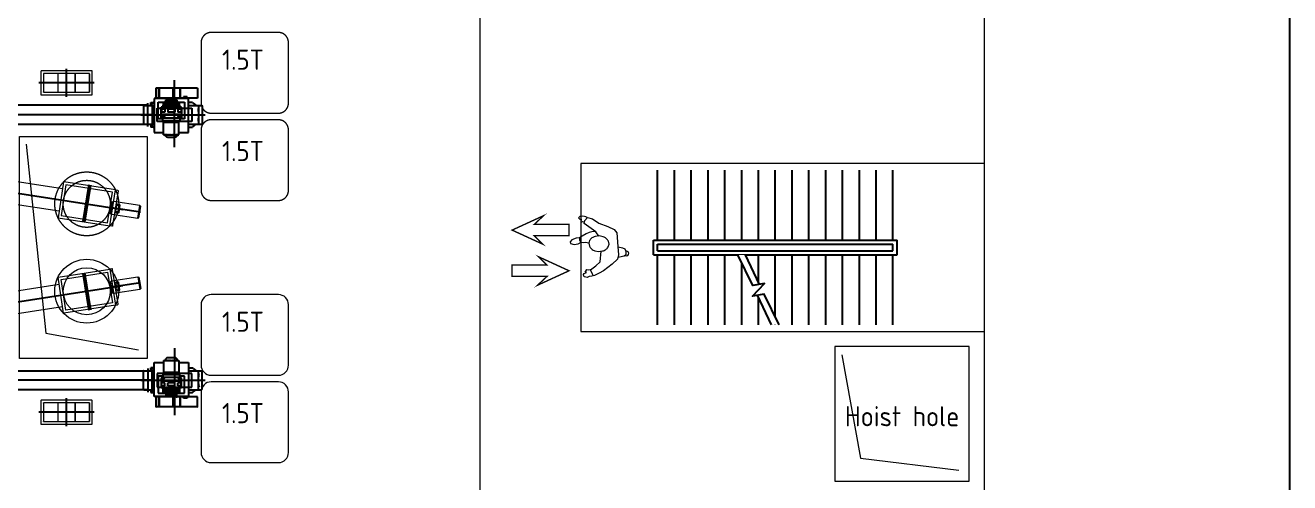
# Model space of a CAD drawing. Extents: x -681219 to -550379, y -242630 to -158199.
# Drawn here: x -569733 to -550929, y -219167 to -212359 of the extents above; entities that cross this region are included whole.
import ezdxf
from ezdxf.enums import TextEntityAlignment as Align
from ezdxf.lldxf.tags import DXFTag

# ---------------------------------------------------------------- set-up
doc = ezdxf.new("R2010")
doc.units = 0
doc.header["$LTSCALE"] = 1000
doc.linetypes.add('DASHED2', pattern=[9.525, 6.35, -3.175])
doc.layers.get('0').update_dxf_attribs({"linetype": 'CONTINUOUS'})
for name, color, linetype, lineweight in [('buyer', 6, 'CONTINUOUS', 0), ('DIM', 7, 'CONTINUOUS', 18), ('famsun', 7, 'CONTINUOUS', 0), ('future', 4, 'DASHED2', 0), ('text1', 7, 'CONTINUOUS', 0), ('轴网_轴线', 1, 'CENTER2', 0)]:
    doc.layers.add(name, color=color, linetype=linetype, lineweight=lineweight)
for name, color, linetype in [('center', 253, 'CENTER2'), ('GY_Zx', 7, 'CONTINUOUS'), ('interface', 251, 'DASHED2')]:
    doc.layers.add(name, color=color, linetype=linetype)
doc.styles.add('ISOCP', font='isocp.shx', dxfattribs={"bigfont": 'gbcbig.shx'})
tags = doc.linetypes.add('CENTER2', pattern=[28.575, 19.05, -3.175, 3.175, -3.175]).pattern_tags.tags
tags[10:11] = [DXFTag(74, 4), DXFTag(75, 0), DXFTag(340, '0'), DXFTag(46, 0.0), DXFTag(50, 0.0), DXFTag(44, 0.0), DXFTag(45, 0.0)]
tags[8:9] = [DXFTag(74, 4), DXFTag(75, 0), DXFTag(340, '0'), DXFTag(46, 0.0), DXFTag(50, 0.0), DXFTag(44, 0.0), DXFTag(45, 0.0)]
tags[6:7] = [DXFTag(74, 4), DXFTag(75, 0), DXFTag(340, '0'), DXFTag(46, 0.0), DXFTag(50, 0.0), DXFTag(44, 0.0), DXFTag(45, 0.0)]
tags[4:5] = [DXFTag(74, 4), DXFTag(75, 0), DXFTag(340, '0'), DXFTag(46, 0.0), DXFTag(50, 0.0), DXFTag(44, 0.0), DXFTag(45, 0.0)]

# ---------------------------------------------------------------- blocks, each defined once
blk = doc.blocks.new('轴网8FA15DC97FB90233')
at = {"layer": '轴网_轴线'}
for p, q in [((0, -1200), (0, 23700)), ((7500, -1200), (7500, 23700))]:
    blk.add_line(p, q, dxfattribs=at)
blk = doc.blocks.new('*U61')
at = {"color": 0, "linetype": 'ByBlock', "lineweight": -2}
for p, q in [((-382, 172.5), (-382, -172.5)), ((377, 177.5), (-377, 177.5)), ((343.5, 139), (-343.5, 139)), ((-343.5, 139), (-343.5, -139)), ((343.5, 137.5), (-343.5, 137.5)), ((-342, -134), (-342, 134)), ((-128.5, -137.5), (-128.5, 137.5)), ((-127, 137.5), (-127, -137.5)), ((127, 137.5), (127, -137.5)), ((128.5, -137.5), (128.5, 137.5)), ((342, -134), (342, 134)), ((343.5, -139), (343.5, 139)), ((382, -172.5), (382, 172.5)), ((-377, -177.5), (377, -177.5)), ((-343.5, -137.5), (343.5, -137.5)), ((-343.5, -139), (343.5, -139))]:
    blk.add_line(p, q, dxfattribs=at)
for centre, radius, start, end in [((-377, 172.5), 5, 90, 180), ((-345.5, 134), 3.5, 0, 55.1501), ((345.5, 134), 3.5, 124.8499, 180), ((377, 172.5), 5, 0, 90), ((-377, -172.5), 5, 180, 270), ((-345.5, -134), 3.5, 304.8499, 0), ((345.5, -134), 3.5, 180, 235.1501), ((377, -172.5), 5, 270, 0)]:
    blk.add_arc(centre, radius, start, end, dxfattribs=at)
at = {"layer": 'center', "lineweight": 25, "ltscale": 5.767279}
for p, q in [((0, 207.5), (0, -207.5)), ((-412, 0), (412, 0))]:
    blk.add_line(p, q, dxfattribs=at)
blk = doc.blocks.new('lt_yt2024020510153900', base_point=(193925, 88709))
at = {"color": 2}
for p, q in [((193925, 90459), (194965, 90459)), ((194965, 90519), (195185, 90519)), ((194965, 90519), (194965, 86899)), ((195025, 90459), (195125, 90459)), ((195025, 90459), (195025, 86959)), ((195125, 90459), (195125, 86959)), ((195185, 90519), (195185, 86899)), ((195185, 90459), (196225, 90459)), ((193925, 90209), (194965, 90209)), ((195185, 90209), (196225, 90209)), ((193925, 89959), (194965, 89959)), ((195185, 89959), (196225, 89959)), ((193925, 89709), (194965, 89709)), ((195185, 89709), (196225, 89709)), ((193925, 89459), (194965, 89459)), ((195185, 89459), (196225, 89459)), ((193925, 89209), (194965, 89209)), ((195185, 89209), (196225, 89209)), ((193925, 88959), (194965, 88959)), ((195185, 88959), (196225, 88959)), ((193925, 88709), (194965, 88709)), ((195185, 88709), (196225, 88709)), ((193925, 88459), (194965, 88459)), ((195185, 88459), (196225, 88459)), ((193925, 88209), (194965, 88209)), ((195185, 88209), (196225, 88209)), ((193925, 87959), (194965, 87959)), ((195185, 87959), (196225, 87959)), ((193925, 87709), (194965, 87709)), ((195185, 87709), (196225, 87709)), ((193925, 87459), (194965, 87459)), ((195185, 87459), (196225, 87459)), ((193925, 87209), (194965, 87209)), ((195185, 87209), (196225, 87209)), ((193925, 86959), (194965, 86959)), ((194965, 86899), (195185, 86899)), ((195025, 86959), (195125, 86959)), ((195185, 86959), (196225, 86959))]:
    blk.add_line(p, q, dxfattribs=at)
blk.add_wipeout([(194965, 89153), (193925, 88653), (193925, 88765), (194965, 89265)])
for points in [[(193925, 88653), (194383, 88873), (194350, 89049), (194541, 88868), (194508, 89044), (194965, 89265)], [(194527, 88942), (194965, 89153)], [(193925, 88765), (194364, 88975)]]:
    blk.add_lwpolyline(points, dxfattribs=at)
at = {"layer": 'GY_Zx'}
for points in [[(195755, 86399, 0, 0, 0), (195755, 91149, 0, 0, 0), (194395, 91149, 0, 0, 0), (194395, 89524, 80, 0, 0), (194395, 89274, 0, 0, 0)], [(194395, 86399, 0, 0, 0), (194395, 88649, 80, 0, 0), (194395, 88899, 0, 0, 0)]]:
    blk.add_lwpolyline(points, format="xyseb", dxfattribs=at)
at = {"layer": '轴网_轴线'}
blk.add_lwpolyline([(193825, 85599), (196325, 85599), (196325, 91599), (193825, 91599), (193825, 85599)], dxfattribs=at)
blk = doc.blocks.new('宠物食品标准A0')
at = {"color": 0}
blk.add_lwpolyline([(20, 821), (20, 10), (1179, 10), (1179, 821)], close=True, dxfattribs=at)
at = {"style": 'ISOCP', "flags": 8}
for tag, height, p in [('建设单位', 6, (1109, 98)), ('项目名称', 6, (1109, 82)), ('设计', 6, (894, 66)), ('审定', 6, (974, 66)), ('设计阶段', 6, (1164, 66)), ('图纸名称1', 10, (1059, 58)), ('制图', 6, (894, 50)), ('审核', 6, (974, 50)), ('图别', 6, (1164, 50)), ('图纸名称2', 10, (1059, 42)), ('校核', 6, (894, 34)), ('设计号', 6, (974, 34)), ('图号', 4, (1164, 34)), ('图纸名称3', 10, (1059, 26)), ('日期', 6, (894, 18)), ('比例', 6, (974, 18)), ('版本号', 6, (1164, 18))]:
    blk.add_attdef(tag, text='', height=height, dxfattribs=at).set_placement(p, align=Align.MIDDLE_CENTER)
blk = doc.blocks.new('A$C251330D2')
at = {"color": 0, "linetype": 'ByBlock'}
for points in [[(37, -145), (-3, -206), (-178, -332), (-167, -375), (-131, -422), (-54, -401), (41, -335), (171, -286), (267, -241), (305, -191), (324, 10), (333, 134), (315, 198), (239, 275), (171, 323), (109, 371), (44, 406), (-27, 441), (-66, 450), (-103, 458), (-133, 473), (-175, 462), (-184, 450), (-189, 425), (-180, 411), (-144, 395), (-164, 393), (-155, 379), (-140, 355), (-120, 357), (-87, 355), (-56, 429), (-52, 447)], [(-86, 358), (-7, 298), (58, 237), (75, 81)], [(325, 13), (389, 29), (426, 47), (441, 83), (440, 135), (418, 154), (349, 170), (322, 176)], [(436, 72), (452, 74), (473, 83), (476, 95), (479, 108), (477, 127), (468, 143), (456, 152), (436, 150), (426, 148)], [(-248, -117), (-300, -112), (-362, -91), (-387, -59), (-381, -34), (-325, -20), (-267, -28), (-221, -54)], [(-10, -211), (-63, -206), (-106, -196), (-149, -180), (-207, -141), (-248, -117), (-247, -85), (-228, -55), (-193, -51), (-160, -52), (-109, -43)], [(-132, -421), (-154, -431), (-176, -438), (-202, -440), (-242, -437), (-264, -418), (-245, -396), (-225, -394), (-229, -353), (-198, -360), (-172, -355)]]:
    blk.add_lwpolyline(points, dxfattribs=at)
blk.add_lwpolyline([(-110, -37), (-101, 6, -0.105761), (-69, 46, -0.08678), (-18, 75), (36, 84), (95, 77, -0.08678), (143, 55, -0.105761), (178, 17), (191, -25), (182, -68, -0.105761), (150, -108, -0.08678), (104, -135), (45, -146), (-15, -139, -0.08678), (-63, -117, -0.105761), (-98, -79)], format="xyb", close=True, dxfattribs=at)
blk = doc.blocks.new('*U118')
at = {"color": 4, "linetype": 'ByBlock'}
blk.add_blockref('A$C251330D2', (0, 0), dxfattribs=at)
blk = doc.blocks.new('*U84')
at = {"color": 0, "linetype": 'ByBlock', "lineweight": -2}
for p, q in [((92, 246), (92, 264)), ((92, 264), (233, 264)), ((92, -224), (92, 246)), ((233, 297), (233, 297)), ((233, 297), (233, 117)), ((233, 297), (233, 297)), ((233, 297), (235, 297)), ((237, 297), (235, 297)), ((237, 297), (240, 297)), ((242, 297), (240, 297)), ((242, 297), (246, 297)), ((249, 297), (246, 297)), ((249, 297), (255, 297)), ((259, 297), (255, 297)), ((259, 297), (265, 297)), ((270, 297), (265, 297)), ((270, 297), (277, 297)), ((277, 297), (277, 297)), ((282, 297), (277, 297)), ((282, 297), (288, 297)), ((288, 297), (291, 297)), ((296, 297), (291, 297)), ((296, 297), (301, 297)), ((398, 337), (298, 337)), ((301, 297), (305, 297)), ((311, 297), (305, 297)), ((311, 297), (314, 297)), ((314, 297), (321, 297)), ((327, 297), (321, 297)), ((327, 297), (328, 297)), ((328, 297), (336, 297)), ((342, 297), (336, 297)), ((342, 297), (343, 297)), ((343, 297), (352, 297)), ((352, 297), (353, 297)), ((359, 297), (353, 297)), ((359, 297), (367, 297)), ((367, 297), (368, 297)), ((374, 297), (368, 297)), ((374, 297), (381, 297)), ((381, 297), (384, 297)), ((390, 297), (384, 297)), ((390, 297), (394, 297)), ((394, 297), (399, 297)), ((404, 297), (399, 297)), ((404, 297), (407, 297)), ((407, 297), (413, 297)), ((418, 297), (413, 297)), ((418, 297), (418, 297)), ((418, 297), (425, 297)), ((430, 297), (425, 297)), ((430, 297), (436, 297)), ((440, 297), (436, 297)), ((440, 297), (446, 297)), ((449, 297), (446, 297)), ((449, 297), (453, 297)), ((455, 297), (453, 297)), ((455, 297), (458, 297)), ((460, 297), (458, 297)), ((460, 297), (462, 297)), ((462, 297), (462, 297)), ((462, 297), (462, 297)), ((462, 297), (462, 117)), ((462, 264), (602, 264)), ((602, 264), (602, 246)), ((602, 246), (602, -224)), ((-65, 87), (-65, 136)), ((-65, 86), (-65, 87)), ((-65, 2), (-65, 86)), ((-65, 0), (-65, 2)), ((-65, -84), (-65, 0)), ((-60, 141), (60, 141)), ((40, 141), (74, 175)), ((80, 185), (45, 185)), ((45, 183), (45, 185)), ((80, 183), (45, 183)), ((80, 183), (45, 183)), ((45, 146), (45, 183)), ((60, 141), (92, 141)), ((65, 87), (65, 136)), ((65, 86), (65, 87)), ((65, 2), (65, 86)), ((65, 0), (65, 2)), ((65, -84), (65, 0)), ((80, 186), (92, 186)), ((222, 61), (152, 61)), ((152, 61), (152, -189)), ((198, 39), (198, -3)), ((218, 39), (198, 39)), ((258, 47), (218, -9)), ((218, 39), (218, -3)), ((222, 87), (472, 87)), ((222, 87), (222, 47)), ((222, 47), (472, 47)), ((228, 5), (228, 47)), ((233, 117), (233, 117)), ((233, 117), (233, 117)), ((235, 117), (233, 117)), ((237, 117), (235, 117)), ((240, 117), (237, 117)), ((242, 117), (240, 117)), ((246, 117), (242, 117)), ((249, 117), (246, 117)), ((255, 117), (249, 117)), ((259, 117), (255, 117)), ((258, 117), (258, 102)), ((265, 117), (259, 117)), ((270, 117), (265, 117)), ((277, 117), (270, 117)), ((277, 117), (277, 117)), ((282, 117), (277, 117)), ((288, 117), (282, 117)), ((291, 117), (288, 117)), ((296, 117), (291, 117)), ((301, 117), (296, 117)), ((305, 117), (301, 117)), ((311, 117), (305, 117)), ((314, 117), (311, 117)), ((321, 117), (314, 117)), ((327, 117), (321, 117)), ((328, 117), (327, 117)), ((336, 117), (328, 117)), ((342, 117), (336, 117)), ((343, 117), (342, 117)), ((352, 117), (343, 117)), ((353, 117), (352, 117)), ((359, 117), (353, 117)), ((367, 117), (359, 117)), ((368, 117), (367, 117)), ((374, 117), (368, 117)), ((381, 117), (374, 117)), ((384, 117), (381, 117)), ((390, 117), (384, 117)), ((394, 117), (390, 117)), ((399, 117), (394, 117)), ((404, 117), (399, 117)), ((407, 117), (404, 117)), ((413, 117), (407, 117)), ((418, 117), (413, 117)), ((425, 117), (418, 117)), ((418, 117), (418, 117)), ((430, 117), (425, 117)), ((436, 117), (430, 117)), ((440, 117), (436, 117)), ((438, 102), (438, 117)), ((478, -9), (438, 47)), ((446, 117), (440, 117)), ((449, 117), (446, 117)), ((453, 117), (449, 117)), ((455, 117), (453, 117)), ((458, 117), (455, 117)), ((460, 117), (458, 117)), ((462, 117), (460, 117)), ((462, 117), (462, 117)), ((462, 117), (462, 117)), ((468, 47), (468, 5)), ((472, 47), (472, 87)), ((542, 61), (472, 61)), ((478, 39), (498, 39)), ((478, -3), (478, 39)), ((498, -3), (498, 39)), ((542, -189), (542, 61)), ((602, 186), (665, 186)), ((602, 141), (750, 141)), ((673, 175), (715, 141)), ((750, 94), (750, 141)), ((750, 141), (795, 141)), ((750, 97), (750, 141)), ((760, 97), (750, 97)), ((750, 53), (750, 94)), ((750, 94), (750, 94)), ((750, 2), (750, 53)), ((750, 1), (750, 2)), ((750, -50), (750, 1)), ((756, 94), (751, 94)), ((753, 2), (753, 53)), ((753, 2), (753, 1)), ((753, -50), (753, 1)), ((756, 94), (757, 94)), ((757, 94), (760, 94)), ((760, 94), (760, 97)), ((805, -129), (805, 131)), ((-65, -84), (-65, -84)), ((-65, -134), (-65, -84)), ((-60, -139), (60, -139)), ((40, -139), (74, -172)), ((45, -144), (45, -181)), ((45, -181), (80, -181)), ((45, -181), (45, -183)), ((45, -181), (80, -181)), ((45, -183), (80, -183)), ((60, -139), (92, -139)), ((65, -84), (65, -84)), ((65, -134), (65, -84)), ((92, -184), (80, -184)), ((198, -3), (198, -93)), ((218, -3), (198, -3)), ((198, -9), (498, -9)), ((198, -9), (198, -93)), ((198, -93), (198, -113)), ((498, -113), (198, -113)), ((251, -36), (200, -36)), ((200, -81), (200, -36)), ((251, -81), (200, -81)), ((218, -3), (218, -9)), ((228, -189), (228, -113)), ((228, -113), (228, -113)), ((228, -113), (228, -143)), ((468, -143), (228, -143)), ((228, -143), (248, -173)), ((448, -173), (248, -173)), ((248, -173), (248, -193)), ((251, -81), (251, -36)), ((399, -36), (296, -36)), ((296, -81), (296, -36)), ((399, -81), (296, -81)), ((399, -81), (399, -36)), ((495, -36), (444, -36)), ((444, -81), (444, -36)), ((495, -81), (444, -81)), ((448, -173), (468, -143)), ((448, -193), (448, -173)), ((468, -113), (468, -113)), ((468, -113), (468, -189)), ((468, -143), (468, -113)), ((478, -3), (498, -3)), ((478, -9), (478, -3)), ((495, -81), (495, -36)), ((498, -93), (498, -3)), ((498, -93), (498, -9)), ((498, -93), (498, -113)), ((602, -139), (750, -139)), ((665, -184), (602, -184)), ((673, -172), (715, -139)), ((750, -92), (750, -50)), ((750, -139), (750, -92)), ((750, -92), (750, -92)), ((750, -139), (750, -95)), ((760, -95), (750, -95)), ((750, -139), (795, -139)), ((756, -92), (751, -92)), ((756, -92), (757, -92)), ((757, -92), (760, -92)), ((760, -92), (760, -95)), ((92, -242), (92, -224)), ((312, -242), (92, -242)), ((120, -244), (120, -392)), ((166, -244), (120, -244)), ((120, -244), (120, -244)), ((120, -392), (120, -244)), ((152, -189), (228, -189)), ((166, -244), (167, -244)), ((166, -392), (166, -244)), ((167, -244), (167, -392)), ((374, -244), (167, -244)), ((228, -189), (248, -189)), ((248, -193), (448, -193)), ((266, -200), (266, -212)), ((268, -193), (268, -223)), ((268, -223), (428, -223)), ((298, -223), (298, -238)), ((298, -238), (398, -238)), ((312, -238), (312, -243)), ((312, -243), (382, -243)), ((374, -244), (374, -244)), ((375, -244), (374, -244)), ((374, -244), (374, -392)), ((374, -244), (374, -244)), ((374, -392), (374, -244)), ((374, -392), (374, -244)), ((374, -246), (374, -246)), ((375, -244), (375, -243)), ((375, -244), (375, -392)), ((480, -244), (375, -244)), ((382, -243), (382, -238)), ((602, -242), (382, -242)), ((398, -238), (398, -223)), ((425, -244), (435, -244)), ((428, -223), (428, -193)), ((430, -212), (430, -200)), ((435, -244), (435, -242)), ((445, -244), (435, -244)), ((445, -242), (445, -244)), ((448, -189), (468, -189)), ((468, -189), (542, -189)), ((477, -242), (477, -244)), ((480, -392), (480, -244)), ((481, -244), (480, -244)), ((481, -244), (481, -392)), ((528, -244), (481, -244)), ((528, -244), (575, -244)), ((528, -264), (528, -244)), ((583, -264), (528, -264)), ((553, -244), (553, -242)), ((575, -244), (581, -244)), ((579, -246), (581, -246)), ((579, -264), (579, -249)), ((581, -261), (579, -261)), ((581, -244), (581, -264)), ((583, -244), (581, -244)), ((736, -244), (583, -244)), ((583, -244), (583, -264)), ((602, -224), (602, -242)), ((736, -392), (736, -244)), ((121, -395), (121, -395)), ((169, -396), (124, -396)), ((168, -395), (168, -395)), ((374, -396), (169, -396)), ((374, -395), (374, -392)), ((374, -395), (374, -392)), ((478, -396), (374, -396)), ((732, -396), (478, -396)), ((479, -395), (479, -395))]:
    blk.add_line(p, q, dxfattribs=at)
for centre, radius, start, end in [((298, 297), 40, 90, 180), ((398, 297), 40, 0, 90), ((-60, 136), 5, 90, 180), ((60, 136), 5, 0, 90), ((126, 139), 63.4, 136.3559, 145.7147), ((130, 183), 49.5, 176.3863, 180.3934), ((240, 48), 9, 183.1847, 356.8153), ((272, 102), 15, 180, 270), ((422, 102), 15, 270, 0), ((455, 48), 9, 183.1847, 356.8153), ((625, 183), 39.7, 359.5099, 4.5148), ((621, 130), 68.7, 40.5424, 50.0819), ((795, 131), 10, 0, 90), ((-60, -134), 5, 180, 270), ((60, -134), 5, 270, 0), ((128, -135), 66.2, 214.4844, 223.445), ((130, -181), 49.5, 179.6066, 183.6137), ((205, -39), 2.91, 89.3981, 90), ((205, -78), 2.91, 270, 270.6019), ((298, -37), 0.351, 88.2673, 90), ((298, -81), 0.351, 270, 271.7327), ((397, -37), 0.351, 90, 91.7327), ((397, -81), 0.351, 268.2673, 270), ((619, -126), 71.6, 310.1102, 319.2655), ((625, -181), 39.7, 355.4852, 0.4901), ((795, -129), 10, 270, 0), ((272, -200), 7, 135.5847, 180), ((272, -212), 7, 180, 224.4153), ((425, -224), 20, 244.1581, 270), ((422, -200), 7, 0, 44.4153), ((422, -212), 7, 315.5847, 0)]:
    blk.add_arc(centre, radius, start, end, dxfattribs=at)
for centre, major_axis, ratio, start_param, end_param in [((757, 53), (0, -77.7), 0.087489, 4.150475, 4.712389), ((757, 53), (0, 43.4), 0.087489, 0.306341, 1.570796), ((757, -50), (0, -77.7), 0.087489, 4.712389, 5.274303), ((757, -50), (0, -43.4), 0.087489, 4.712389, 5.976845), ((575, -249), (0, -4.6), 0.931691, 1.570796, 3.141593), ((123, -392), (0, 3.5), 0.915663, 1.570796, 2.533347), ((123, -392), (0, -3.5), 0.931691, 4.712389, 5.67494), ((124, -392), (-3.79, 0), 0.924426, 0.962551, 1.570796), ((124, -392), (-3.79, 0), 0.924392, 0.962551, 1.570796), ((169, -392), (0, -3.5), 0.915663, 4.712389, 5.67494), ((168, -392), (0, -3.5), 0.363251, 4.712389, 5.67494), ((169, -392), (0, 3.5), 0.748239, 2.533347, 3.141593), ((169, -392), (0, 3.5), 0.749572, 2.533347, 3.141593), ((373, -392), (0, 3.5), 0.401948, 3.749838, 4.712389), ((374, -392), (0, 2), 0.023584, 4.31395, 4.712389), ((375, -392), (0, -3.5), 0.363251, 4.712389, 5.67494), ((374, -392), (0, 3.5), 0.023584, 3.141593, 3.749838), ((374, -392), (0, 3.5), 0.021736, 3.141593, 3.749838), ((478, -392), (0, 3.5), 0.780312, 3.141593, 3.749838), ((478, -392), (0, 3.5), 0.781591, 3.141593, 3.749838), ((478, -392), (0, -3.5), 0.401948, 0.608246, 1.570796), ((477, -392), (0, -3.5), 0.931691, 0.608246, 1.570796), ((732, -392), (3.79, 0), 0.924392, 4.712389, 5.320635), ((732, -392), (0, 3.5), 0.931691, 3.749838, 4.712389)]:
    blk.add_ellipse(centre, major_axis=major_axis, ratio=ratio, start_param=start_param, end_param=end_param, dxfattribs=at)
at = {"layer": 'center', "lineweight": -2, "ltscale": 177.259194}
for p, q in [((395, 481), (395, -516)), ((-107, 0), (851, 0))]:
    blk.add_line(p, q, dxfattribs=at)
at = {"layer": 'center', "lineweight": -2, "ltscale": 74.950302}
blk.add_line((0, 177), (0, -174), dxfattribs=at)
at = {"layer": 'interface', "lineweight": -2, "ltscale": 99.046317}
blk.add_lwpolyline([(135, -100), (655, -100), (655, 100), (135, 100)], close=True, dxfattribs=at)
blk = doc.blocks.new('*U140')
at = {"color": 0, "linetype": 'ByBlock', "lineweight": -2}
for p, q in [((-251, 191), (-274, 191)), ((-274, 191), (-274, 146)), ((-220, 232), (-270, 228)), ((-270, 194), (-220, 189)), ((-219, 263), (-269, 263)), ((-269, 263), (-269, 261)), ((-219, 261), (-269, 261)), ((-269, 261), (-219, 261)), ((-269, 261), (-269, 231)), ((-219, 235), (-269, 231)), ((-251, 191), (-221, 186)), ((-248, 232), (-248, 230)), ((-242, 191), (-242, 189)), ((-202, 234), (-220, 232)), ((-220, 189), (-202, 188)), ((-154, 263), (-219, 263)), ((-154, 261), (-219, 261)), ((-219, 261), (-154, 261)), ((-191, 237), (-219, 235)), ((-202, 234), (-184, 235)), ((-202, 234), (-184, 234)), ((-192, 234), (-192, 237)), ((-189, 239), (-189, 244)), ((-187, 246), (-151, 246)), ((-186, 231), (-184, 231)), ((-186, 231), (-186, 191)), ((-186, 191), (-184, 191)), ((-184, 238), (-166, 238)), ((-184, 228), (-184, 238)), ((-184, 211), (-184, 228)), ((-184, 194), (-184, 211)), ((-184, 184), (-184, 194)), ((-166, 241), (-161, 241)), ((-166, 231), (-166, 241)), ((-166, 231), (-166, 191)), ((-166, 231), (-166, 228)), ((-166, 194), (-166, 228)), ((-166, 194), (-166, 191)), ((-166, 181), (-166, 191)), ((-161, 231), (-161, 241)), ((-161, 241), (-151, 241)), ((-161, 241), (-161, 231)), ((-161, 146), (-161, 231)), ((-161, 231), (-161, 191)), ((-151, 246), (-151, 258)), ((-151, 258), (-151, 246)), ((-149, 246), (-151, 246)), ((-151, 241), (-151, 246)), ((-151, 241), (-151, 231)), ((-141, 241), (-151, 241)), ((-151, 146), (-151, 231)), ((-149, 246), (-149, 258)), ((-149, 246), (-149, 241)), ((-63, 146), (-125, 232)), ((-635, 143), (-635, -141)), ((-635, 143), (-632, 143)), ((-632, 146), (-632, 143)), ((-632, 146), (-587, 146)), ((-632, 143), (-628, 139)), ((-632, 143), (-628, 139)), ((-630, 141), (-630, 141)), ((-630, 141), (-630, 141)), ((-597, 99), (-587, 99)), ((-597, 96), (-597, 99)), ((-594, 96), (-597, 96)), ((-594, 146), (-594, 175)), ((-594, 175), (-590, 175)), ((-594, 96), (-588, 96)), ((-590, 175), (-590, 146)), ((-590, 175), (-590, 146)), ((-590, 175), (-584, 175)), ((-590, 99), (-590, 96)), ((-590, 52), (-590, 1)), ((-590, 0), (-590, 1)), ((-590, 0), (-590, -51)), ((0, 146), (-587, 146)), ((-587, 146), (-587, 139)), ((-587, 146), (-587, 139)), ((-587, 139), (-587, 96)), ((-587, 139), (-587, 99)), ((-587, 96), (-587, 95)), ((0, 95), (-587, 95)), ((-587, 95), (-587, 1)), ((-587, 52), (-587, 1)), ((-587, 1), (-587, 0)), ((-587, 1), (-587, 0)), ((-587, 0), (-587, -94)), ((-587, 0), (-587, -51)), ((-584, 175), (-584, 146)), ((-579, 159), (-584, 159)), ((-566, 146), (-579, 159)), ((-389, 176), (-395, 176)), ((-395, 146), (-395, 176)), ((-353, 176), (-389, 176)), ((-353, 176), (-349, 176)), ((-333, 146), (-333, 156)), ((-221, 186), (-176, 179)), ((-202, 188), (-184, 186)), ((-202, 188), (-184, 188)), ((-201, 183), (-195, 183)), ((-198, 183), (-198, 187)), ((-195, 182), (-195, 183)), ((-166, 184), (-184, 184)), ((-176, 179), (-166, 179)), ((-161, 181), (-166, 181)), ((-166, 179), (-163, 179)), ((-163, 174), (-163, 179)), ((-163, 179), (-161, 179)), ((-163, 151), (-163, 174)), ((-163, 146), (-163, 151)), ((0, 146), (0, 139)), ((0, 139), (0, 96)), ((0, 96), (0, 95)), ((0, 95), (0, 1)), ((0, 1), (0, 0)), ((100, 141), (100, -139)), ((200, 141), (200, -139)), ((580, -139), (580, 141)), ((-635, -141), (-632, -141)), ((-632, -141), (-628, -138)), ((-632, -141), (-628, -138)), ((-632, -144), (-632, -141)), ((-587, -144), (-632, -144)), ((-630, -139), (-630, -139)), ((-630, -139), (-630, -139)), ((-597, -94), (-597, -97)), ((-594, -94), (-597, -94)), ((-597, -97), (-587, -97)), ((-594, -94), (-588, -94)), ((-594, -144), (-594, -173)), ((-594, -173), (-590, -173)), ((-590, -94), (-590, -97)), ((-590, -173), (-590, -144)), ((-590, -173), (-590, -144)), ((-584, -173), (-590, -173)), ((-587, -94), (-587, -95)), ((0, -95), (-587, -95)), ((-587, -95), (-587, -138)), ((-587, -97), (-587, -138)), ((-587, -138), (-587, -144)), ((-587, -138), (-587, -144)), ((0, -144), (-587, -144)), ((-584, -173), (-584, -144)), ((-579, -157), (-584, -157)), ((-566, -144), (-579, -157)), ((-395, -144), (-395, -174)), ((-395, -174), (-389, -174)), ((-389, -174), (-353, -174)), ((-349, -174), (-353, -174)), ((-333, -144), (-333, -154)), ((-274, -144), (-274, -189)), ((-220, -188), (-270, -192)), ((-221, -185), (-251, -189)), ((-176, -177), (-221, -185)), ((-220, -188), (-202, -186)), ((-202, -186), (-184, -185)), ((-202, -186), (-184, -186)), ((-201, -181), (-195, -181)), ((-198, -186), (-198, -181)), ((-195, -181), (-195, -180)), ((-184, -192), (-184, -182)), ((-184, -182), (-166, -182)), ((-166, -177), (-176, -177)), ((-163, -177), (-166, -177)), ((-166, -189), (-166, -179)), ((-166, -179), (-161, -179)), ((-163, -149), (-163, -144)), ((-163, -149), (-163, -172)), ((-163, -177), (-163, -172)), ((-161, -177), (-163, -177)), ((-161, -144), (-161, -229)), ((-151, -144), (-151, -229)), ((-63, -144), (-125, -231)), ((0, 0), (0, -94)), ((0, -94), (0, -95)), ((0, -95), (0, -138)), ((0, -138), (0, -144)), ((-274, -189), (-251, -189)), ((-220, -231), (-270, -226)), ((-219, -234), (-269, -229)), ((-269, -229), (-269, -259)), ((-219, -259), (-269, -259)), ((-269, -259), (-269, -261)), ((-219, -259), (-269, -259)), ((-219, -261), (-269, -261)), ((-248, -228), (-248, -231)), ((-242, -188), (-242, -190)), ((-202, -232), (-220, -231)), ((-219, -234), (-191, -236)), ((-154, -259), (-219, -259)), ((-154, -259), (-219, -259)), ((-154, -261), (-219, -261)), ((-202, -232), (-184, -232)), ((-202, -232), (-184, -234)), ((-192, -236), (-192, -233)), ((-189, -238), (-189, -242)), ((-187, -244), (-151, -244)), ((-186, -189), (-184, -189)), ((-186, -189), (-186, -229)), ((-186, -229), (-184, -229)), ((-184, -209), (-184, -192)), ((-184, -226), (-184, -209)), ((-184, -236), (-184, -226)), ((-166, -236), (-184, -236)), ((-166, -189), (-166, -229)), ((-166, -189), (-166, -192)), ((-166, -226), (-166, -192)), ((-166, -226), (-166, -229)), ((-166, -239), (-166, -229)), ((-161, -239), (-166, -239)), ((-161, -189), (-161, -229)), ((-161, -239), (-161, -229)), ((-161, -229), (-161, -239)), ((-151, -239), (-161, -239)), ((-151, -229), (-151, -239)), ((-141, -239), (-151, -239)), ((-151, -244), (-151, -239)), ((-151, -244), (-151, -257)), ((-151, -244), (-149, -244)), ((-151, -256), (-151, -244)), ((-149, -239), (-149, -244)), ((-149, -244), (-149, -257))]:
    blk.add_line(p, q, dxfattribs=at)
at = {"color": 0, "linetype": 'ByBlock', "lineweight": -2, "ltscale": 64.098689}
for p, q in [((540, 100), (240, 100)), ((240, 100), (240, -100)), ((540, -100), (540, 100)), ((240, -100), (540, -100))]:
    blk.add_line(p, q, dxfattribs=at)
at = {"color": 0, "linetype": 'ByBlock', "lineweight": -2}
blk.add_lwpolyline([(0, -139), (4600, -139), (4600, 141), (0, 141)], close=True, dxfattribs=at)
for centre, radius, start, end in [((-192, 211), 80, 167.6716, 192.3174), ((-191, 239), 2, 275.0006, 0), ((-187, 244), 2, 90, 180), ((-154, 258), 4.6, 0, 90), ((-154, 258), 2.6, 0, 90), ((-154, 258), 3, 0, 90), ((-141, 221), 20, 35.5377, 90), ((-192, -209), 80, 167.6716, 192.3174), ((-191, -238), 2, 0, 84.9994), ((-187, -242), 2, 180, 270), ((-154, -256), 3, 270, 0), ((-154, -257), 2.6, 270, 0), ((-154, -257), 4.6, 270, 0), ((-141, -219), 20, 270, 324.4623)]:
    blk.add_arc(centre, radius, start, end, dxfattribs=at)
for centre, major_axis, ratio, start_param, end_param in [((-594, 52), (0, 43.4), 0.087489, 4.712389, 6.283185), ((-594, 52), (0, 77.7), 0.087489, 4.712389, 5.305355), ((-349, 156), (0, 20), 0.796691, 4.712389, 6.283185), ((-594, -51), (0, 43.4), 0.087489, 3.141593, 4.712389), ((-594, -51), (0, -77.7), 0.087489, 0.97783, 1.570796), ((-349, -154), (0, 20), 0.796691, 3.141593, 4.712389)]:
    blk.add_ellipse(centre, major_axis=major_axis, ratio=ratio, start_param=start_param, end_param=end_param, dxfattribs=at)
at = {"layer": 'center', "lineweight": -2, "ltscale": 322.672}
for p, q in [((390, 207), (390, -190)), ((4697, 0), (-718, 0))]:
    blk.add_line(p, q, dxfattribs=at)
blk = doc.blocks.new('LSUW002C0001XY_D-LSUW16_直联电机_2')
at = {"color": 0, "linetype": 'ByBlock', "lineweight": -2}
for p, q in [((-444, 85), (-431, 95)), ((-444, -85), (-444, 85)), ((-431, -95), (-431, 95)), ((-431, 95), (-32, 95)), ((-32, -95), (-32, 95)), ((-32, 95), (-18, 85)), ((-18, 85), (0, 85)), ((-18, 85), (-18, -85)), ((0, 85), (0, -85)), ((-431, -95), (-444, -85)), ((-32, -95), (-431, -95)), ((-18, -85), (-32, -95)), ((0, -85), (-18, -85))]:
    blk.add_line(p, q, dxfattribs=at)
at = {"layer": 'center', "ltscale": 80.044432}
blk.add_line((-454, 0), (10, 0), dxfattribs=at)
blk = doc.blocks.new('*U142')
at = {"color": 0}
for p, q in [((-430, 261), (-430, -261)), ((-392, 271), (-420, 271)), ((-392, 271), (389, 271)), ((-390, 271), (-392, 271)), ((-392, -271), (-392, 271)), ((-392, 271), (-390, 271)), ((-350, -231), (-350, 231)), ((-350, 231), (350, 231)), ((350, 231), (350, -231)), ((390, 270), (390, -270)), ((-490, 55), (-490, -55)), ((-490, 55), (-490, -55)), ((-430, 65), (-480, 65)), ((-480, 65), (-430, 65)), ((-475, 40), (-475, -40)), ((-475, 40), (-475, -40)), ((-455, 50), (-465, 50)), ((-455, 50), (-465, 50)), ((-445, -40), (-445, 40)), ((-445, -40), (-445, 40)), ((2472, 168), (390, 168)), ((2472, 167), (2472, 173)), ((2472, 173), (2582, 173)), ((2472, -166), (2472, 167)), ((2582, 167), (2582, 173)), ((2582, 168), (2895, 168)), ((2582, -166), (2582, 167)), ((2895, 168), (2898, 168)), ((2898, 168), (2898, 166)), ((2898, 166), (2898, -166)), ((2901, 69), (2936, 69)), ((2946, 59), (2946, -58)), ((2973, 35), (2948, 40)), ((2977, 29), (2977, -29)), ((-480, -65), (-430, -65)), ((-430, -65), (-480, -65)), ((-465, -50), (-455, -50)), ((-465, -50), (-455, -50)), ((2472, -168), (390, -168)), ((2472, -173), (2472, -166)), ((2472, -173), (2582, -173)), ((2582, -173), (2582, -166)), ((2582, -168), (2895, -168)), ((2895, -168), (2898, -168)), ((2898, -168), (2898, -166)), ((2901, -68), (2936, -68)), ((2948, -40), (2973, -35)), ((-420, -271), (-392, -271)), ((389, -271), (-392, -271)), ((350, -231), (-350, -231))]:
    blk.add_line(p, q, dxfattribs=at)
for centre, radius, start, end in [((-420, 261), 10, 90, 180), ((-480, 55), 10, 90, 180), ((-480, 55), 10, 90, 180), ((-465, 40), 10, 90, 180), ((-465, 40), 10, 90, 180), ((-455, 40), 10, 0, 90), ((-455, 40), 10, 0, 90), ((2936, 59), 10, 0, 90), ((2949, 42), 3, 180, 259.0459), ((2972, 29), 5.5, 0, 79.0459), ((-480, -55), 10, 180, 270), ((-480, -55), 10, 180, 270), ((-465, -40), 10, 180, 270), ((-465, -40), 10, 180, 270), ((-455, -40), 10, 270, 0), ((-455, -40), 10, 270, 0), ((2936, -58), 10, 270, 0), ((2972, -29), 5.5, 280.9541, 0), ((-420, -261), 10, 180, 270)]:
    blk.add_arc(centre, radius, start, end, dxfattribs=at)
at = {"layer": 'center', "lineweight": 50, "ltscale": 99.110577}
blk.add_line((0, -271), (0, 287), dxfattribs=at)
at = {"layer": 'center', "ltscale": 734.253842}
blk.add_line((2970, 0), (-542, 0), dxfattribs=at)
at = {"layer": 'center', "lineweight": 50, "ltscale": 59.733333}
blk.add_line((2700, 168), (2700, -168), dxfattribs=at)
at = {"layer": 'interface', "lineweight": 50, "ltscale": 55.56288}
blk.add_circle((2700, 0), 136, dxfattribs=at)
at = {"color": 0}
blk.add_blockref('LSUW002C0001XY_D-LSUW16_直联电机_2', (-355, 0), dxfattribs=at)

msp = doc.modelspace()

# ---------------------------------------------------------------- linework, layer by layer
at = {"layer": 'DIM'}
for p, q in [((-569721.5104, -214129.1792), (-569428.5931, -216940.0758)), ((-569428.5931, -216940.0758), (-568050.8241, -217187.0031))]:
    msp.add_line(p, q, dxfattribs=at)
msp.add_lwpolyline([(-569818.721, -214016.6983), (-567918.721, -214016.6983), (-567918.721, -217316.6983), (-569818.721, -217316.6983)], close=True, dxfattribs=at)
for radius in [475, 350]:
    msp.add_circle((-568818.721, -216316.6983), radius, dxfattribs=at)
at = {"layer": 'famsun'}
for p, q in [((-557587.0109, -217265.744), (-557312.8919, -218802.4681)), ((-557312.8919, -218802.4681), (-555848.8275, -218978.7252))]:
    msp.add_line(p, q, dxfattribs=at)
at = {"layer": 'famsun', "const_width": 20}
for points in [[(-562492.8542, -215407.4594), (-562024.3309, -215192.3283), (-562164.8421, -215323.5495), (-561645.8295, -215323.5495), (-561645.8295, -215491.3693), (-562164.8421, -215491.3693), (-562041.994, -215614.4802), (-562492.8542, -215407.4594)], [(-561645.8295, -216012.5023), (-562114.3528, -216227.6335), (-561973.8416, -216096.4122), (-562492.8542, -216096.4122), (-562492.8542, -215928.5924), (-561973.8416, -215928.5924), (-562096.6897, -215805.4815), (-561645.8295, -216012.5023)]]:
    msp.add_lwpolyline(points, dxfattribs=at)
at = {"layer": 'famsun'}
for points in [[(-565968.3991, -216366.7417), (-566968.3991, -216366.7417, 0.4142135624), (-567118.3991, -216516.7417), (-567118.3991, -217416.7417, 0.4142135624), (-566968.3991, -217566.7417), (-565968.3991, -217566.7417, 0.4142135624), (-565818.3991, -217416.7417), (-565818.3991, -216516.7417, 0.4142135624)], [(-565968.3991, -217666.2417), (-566968.3991, -217666.2417, 0.4142135624), (-567118.3991, -217816.2417), (-567118.3991, -218716.2417, 0.4142135624), (-566968.3991, -218866.2417), (-565968.3991, -218866.2417, 0.4142135624), (-565818.3991, -218716.2417), (-565818.3991, -217816.2417, 0.4142135624)]]:
    msp.add_lwpolyline(points, format="xyb", close=True, dxfattribs=at)
msp.add_lwpolyline([(-555693.721, -217141.6983), (-557693.721, -217141.6983), (-557693.721, -219141.6983), (-555693.721, -219141.6983)], close=True, dxfattribs=at)
at = {"layer": 'future'}
for points in [[(-565968.3991, -212466.7417), (-566968.3991, -212466.7417, 0.4142135624), (-567118.3991, -212616.7417), (-567118.3991, -213516.7417, 0.4142135624), (-566968.3991, -213666.7417), (-565968.3991, -213666.7417, 0.4142135624), (-565818.3991, -213516.7417), (-565818.3991, -212616.7417, 0.4142135624)], [(-565968.3991, -212466.7417), (-566968.3991, -212466.7417, 0.4142135624), (-567118.3991, -212616.7417), (-567118.3991, -213516.7417, 0.4142135624), (-566968.3991, -213666.7417), (-565968.3991, -213666.7417, 0.4142135624), (-565818.3991, -213516.7417), (-565818.3991, -212616.7417, 0.4142135624)], [(-565968.3991, -213766.2417), (-566968.3991, -213766.2417, 0.4142135624), (-567118.3991, -213916.2417), (-567118.3991, -214816.2417, 0.4142135624), (-566968.3991, -214966.2417), (-565968.3991, -214966.2417, 0.4142135624), (-565818.3991, -214816.2417), (-565818.3991, -213916.2417, 0.4142135624)]]:
    msp.add_lwpolyline(points, format="xyb", close=True, dxfattribs=at)
for radius in [475, 350]:
    msp.add_circle((-568818.721, -215016.6983), radius, dxfattribs=at)

# ---------------------------------------------------------------- block references
at = {"color": 4, "xscale": -1, "rotation": 180}
for name, p in [('*U84', (-567908.721, -213690.4696)), ('*U140', (-572508.721, -217641.7417))]:
    msp.add_blockref(name, p, dxfattribs=at)
at = {"color": 4}
for name, p in [('*U140', (-572508.721, -213691.655)), ('*U84', (-567908.721, -217642.927))]:
    msp.add_blockref(name, p, dxfattribs=at)
at = {"layer": 'famsun', "xscale": -1}
msp.add_blockref('轴网8FA15DC97FB90233', (-555468.721, -226916.6983), dxfattribs=at)
at = {"layer": 'famsun'}
for name, p, rotation in [('*U142', (-568818.721, -216316.6983), 188.8396314115352), ('*U61', (-569118.721, -218116.7417), 180)]:
    msp.add_blockref(name, p, dxfattribs=dict(at, rotation=rotation))
at = {"layer": 'future', "rotation": 180}
msp.add_blockref('*U61', (-569118.721, -213216.655), dxfattribs=at)
at = {"layer": 'future', "xscale": -1, "rotation": 351.1603685884648}
msp.add_blockref('*U142', (-568818.721, -215016.6983), dxfattribs=at)

# ---------------------------------------------------------------- texts
at = {"layer": 'future', "style": 'ISOCP'}
for p in [(-566806.9549, -213021.0338), (-566806.9549, -213021.0338), (-566806.9549, -214380.7161), (-566806.9549, -214380.7161)]:
    msp.add_text('1.5T', height=300, dxfattribs=at).set_placement(p)
at = {"layer": 'text1', "ltscale": 20, "style": 'ISOCP'}
for p in [(-566806.9549, -216921.0338), (-566806.9549, -218280.7161)]:
    msp.add_text('1.5T', height=300, dxfattribs=at).set_placement(p)
at = {"layer": 'text1', "ltscale": 20, "insert": (-555842.2502, -218027.1553), "char_height": 300, "attachment_point": 3, "style": 'ISOCP'}
msp.add_mtext_dynamic_manual_height_columns('Hoist hole', width=16722.717465, gutter_width=355537.5, heights=[0], dxfattribs=at)

# ---------------------------------------------------------------- next in the draw order: block references
at = {"rotation": 90.00000000000001}
msp.add_blockref('lt_yt2024020510153900', (-558578.721, -216816.6983), dxfattribs=at)

# ---------------------------------------------------------------- next in the draw order: block references
at = {"xscale": 55, "yscale": 55, "zscale": 55}
msp.add_blockref('宠物食品标准A0', (-615773.7656, -242629.5392), dxfattribs=at)
at = {"layer": 'buyer', "xscale": -1, "rotation": 180}
msp.add_blockref('*U118', (-561242.6219, -215641.048), dxfattribs=at)

doc.saveas('drawing.dxf')
